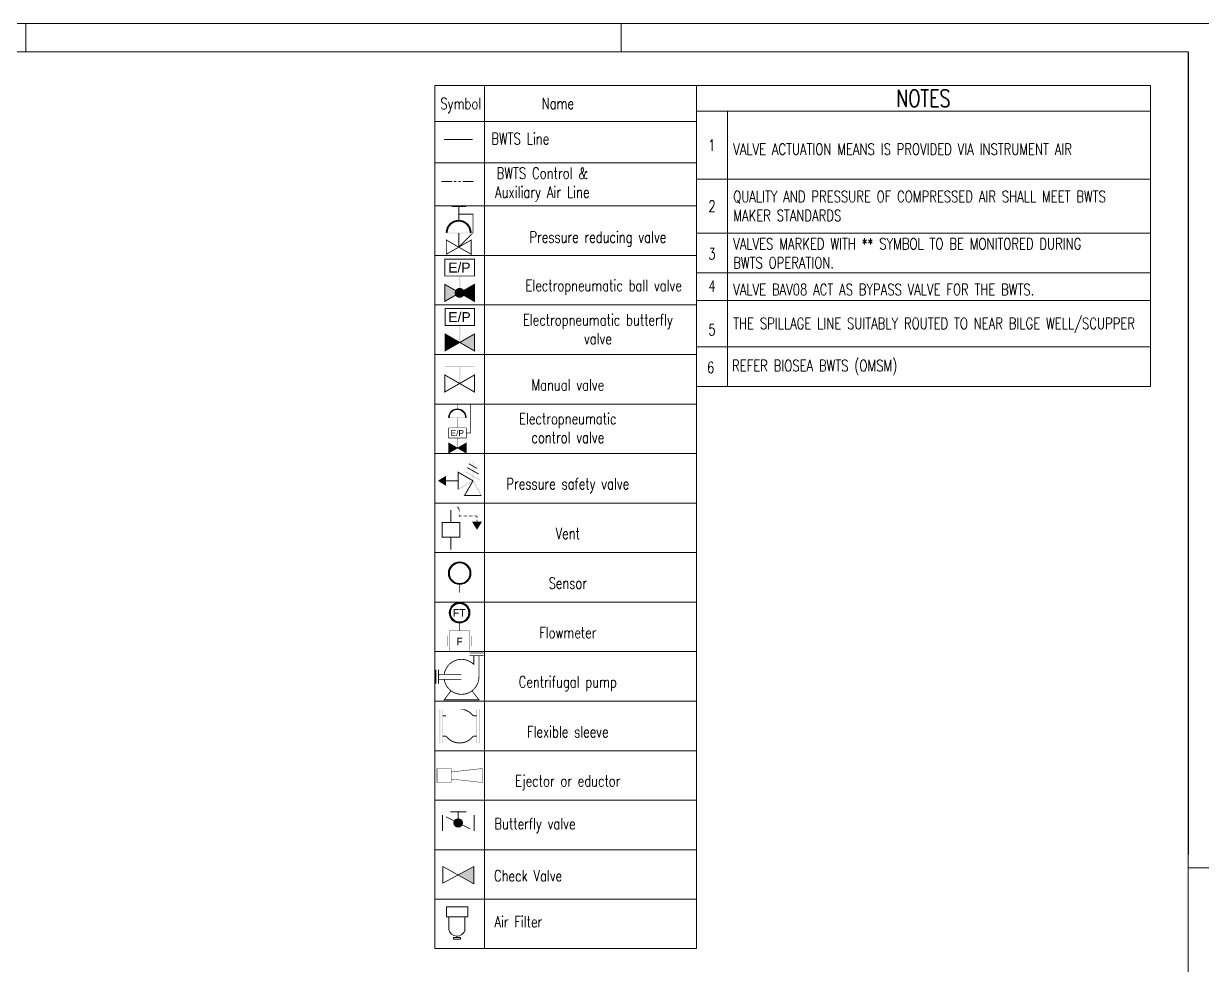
# Model space of a CAD drawing. Header units: millimetres. Extents: x 1638 to 3309, y -435 to 1865.
# Drawn here: x 1847.4 to 2055.1, y -303.8 to -137.9 of the extents above; entities that cross this region are included whole.
import ezdxf

# ---------------------------------------------------------------- set-up
doc = ezdxf.new("R2010")
doc.units = ezdxf.units.MM
doc.linetypes.add('PHANTOM', pattern=[2.5, 1.25, -0.25, 0.25, -0.25, 0.25, -0.25])
doc.layers.add('Template', color=7, linetype='Continuous', lineweight=0)
doc.styles.add('Annotations', font='romans.shx', dxfattribs={"width": 0.75, "height": 2})
doc.styles.add('Headings', font='romant.shx', dxfattribs={"width": 0.75, "height": 3})
doc.styles.add('PDF Arial', font='arial.ttf')

# ---------------------------------------------------------------- blocks, each defined once
blk = doc.blocks.new('Goltens_Isometric_A3_2_8')
at = {"layer": 'Template', "flags": 128}
for points in [[(0, 297), (420, 297)], [(210.25, 297), (210.25, 292.01)], [(315.12, 297), (315.12, 292.01)], [(4.99, 292.01), (415.01, 292.01)], [(415.01, 292.01), (415.01, 4.99)], [(420, 148.32), (415.01, 148.32)]]:
    blk.add_lwpolyline(points, dxfattribs=at)

msp = doc.modelspace()

# ---------------------------------------------------------------- hatches: boundary and pattern name
at = {"layer": 'Template'}
h = msp.add_hatch(color=1, dxfattribs=at)
h.paths.add_polyline_path([(1923.23, -278.67, -0.116434), (1923.31, -278.33), (1923.98, -278.67), (1924.65, -279.01, -0.791418)])
h.paths.add_polyline_path([(1923.98, -278.67), (1923.31, -278.33, -0.284079), (1923.98, -277.92)])
h.paths.add_polyline_path([(1923.98, -277.92, -0.414214), (1924.73, -278.67, -0.116434), (1924.65, -279.01), (1923.98, -278.67)])
h = msp.add_hatch(color=1, dxfattribs=at)
h.dxf.hatch_style = 1
h.paths.add_polyline_path([(1926.75, -286.33), (1923.96, -287.83), (1926.75, -289.38)])

# ---------------------------------------------------------------- linework, layer by layer
at = {"ltscale": 30}
msp.add_line((2052.57, -142.86), (2052.57, -284.25), dxfattribs=at)
at = {"layer": 'Template', "color": 7}
for p, q in [((1919.87, -169.99), (1919.87, -148.79)), ((1919.87, -148.79), (1965.92, -148.79)), ((1965.92, -148.79), (2045.92, -148.79)), ((1965.92, -148.79), (1965.92, -223.3)), ((1965.92, -148.79), (1965.92, -223.3)), ((2045.92, -148.79), (2045.92, -174.79)), ((1965.92, -153.29), (1971.42, -153.29)), ((1971.42, -153.29), (2045.92, -153.29)), ((1971.42, -153.29), (1971.42, -174.79)), ((1919.87, -155.09), (1965.92, -155.09)), ((1965.92, -155.09), (1965.92, -230.35)), ((1919.87, -162.38), (1965.92, -162.38)), ((1965.92, -165.29), (2045.92, -165.29)), ((1965.92, -167.7), (1965.92, -246.21)), ((1928.6, -169.99), (1965.92, -169.99)), ((1965.92, -174.79), (2045.92, -174.79)), ((1965.92, -174.79), (2045.92, -174.79)), ((1971.42, -174.79), (1971.42, -201.79)), ((2045.92, -174.79), (2045.92, -201.79)), ((1928.6, -178.72), (1965.92, -178.72)), ((1965.92, -181.79), (2045.92, -181.79)), ((1965.92, -186.65), (2045.92, -186.65)), ((1928.6, -187.43), (1965.92, -187.43)), ((1965.92, -194.79), (2045.92, -194.79)), ((1928.6, -196.16), (1965.92, -196.16)), ((1965.92, -201.79), (2045.92, -201.79)), ((1928.6, -204.89), (1965.92, -204.89)), ((1928.6, -213.6), (1965.92, -213.6)), ((1928.6, -222.33), (1965.92, -222.33)), ((1928.6, -231.06), (1965.92, -231.06)), ((1928.6, -239.77), (1965.92, -239.77)), ((1965.92, -246.21), (1965.92, -254.94)), ((1928.6, -248.5), (1965.92, -248.5)), ((1965.92, -254.94), (1965.92, -300.79)), ((1928.6, -257.23), (1965.92, -257.23)), ((1928.6, -257.23), (1965.92, -257.23)), ((1928.6, -265.96), (1965.92, -265.96)), ((1928.6, -265.96), (1965.92, -265.96)), ((1919.87, -274.67), (1919.87, -283.38)), ((1928.6, -274.67), (1965.92, -274.67)), ((1928.6, -283.38), (1928.6, -274.67)), ((1919.87, -283.38), (1928.6, -283.38)), ((1919.87, -283.38), (1919.87, -292.09)), ((1928.6, -283.38), (1965.92, -283.38)), ((1928.6, -292.09), (1928.6, -283.38)), ((1919.87, -292.09), (1928.6, -292.09)), ((1919.87, -292.09), (1919.87, -300.79)), ((1928.6, -292.09), (1965.92, -292.09)), ((1928.6, -300.79), (1928.6, -292.09)), ((1919.87, -300.79), (1928.6, -300.79)), ((1928.6, -300.79), (1965.92, -300.79))]:
    msp.add_line(p, q, dxfattribs=at)
at = {"layer": 'Template', "ltscale": 0.25}
msp.add_line((1921.49, -158.3), (1926.49, -158.3), dxfattribs=at)
at = {"layer": 'Template', "linetype": 'PHANTOM', "ltscale": 1.5}
msp.add_line((1921.01, -165.69), (1926.97, -165.69), dxfattribs=at)
at = {"layer": 'Template', "color": 1}
for p, q in [((1921.2, -277.28), (1921.2, -280.06)), ((1921.85, -277.61), (1923.98, -278.67)), ((1921.85, -277.61), (1923.98, -278.67)), ((1925.37, -276.69), (1922.59, -276.69)), ((1926.76, -277.28), (1926.76, -280.06)), ((1926.11, -279.73), (1923.98, -278.67)), ((1926.11, -279.73), (1923.98, -278.67))]:
    msp.add_line(p, q, dxfattribs=at)
at = {"layer": 'Template', "linetype": 'Continuous'}
for p, q in [((1921.89, -293.47), (1921.89, -295.17)), ((1921.89, -293.47), (1925.65, -293.47)), ((1925.65, -293.47), (1925.65, -295.18)), ((1925.65, -295.18), (1921.89, -295.18)), ((1922.31, -295.18), (1922.31, -297.44)), ((1925.17, -295.18), (1925.17, -297.55))]:
    msp.add_line(p, q, dxfattribs=at)
at = {"layer": 'Template'}
for p, q in [((1923.13, -298.87), (1924.39, -298.87)), ((1923.13, -298.87), (1923.13, -299.16)), ((1923.76, -298.6), (1923.76, -298.87)), ((1924.39, -299.16), (1924.39, -298.87)), ((1923.13, -299.16), (1924.39, -299.16))]:
    msp.add_line(p, q, dxfattribs=at)
at = {"layer": 'Template', "color": 7}
for points in [[(1928.6, -148.79), (1928.6, -169.99)], [(1928.6, -169.99), (1919.87, -169.99)]]:
    msp.add_lwpolyline(points, dxfattribs=at)
for points in [[(1965.92, -155.09), (1919.87, -155.09)], [(1965.92, -169.99), (1919.87, -169.99)], [(1919.87, -178.72), (1928.6, -178.72), (1928.6, -169.99), (1919.87, -169.99)], [(1919.87, -187.43), (1928.6, -187.43), (1928.6, -178.72), (1919.87, -178.72)], [(1919.87, -196.16), (1928.6, -196.16), (1928.6, -187.43), (1919.87, -187.43)], [(1919.87, -204.89), (1928.6, -204.89), (1928.6, -196.16), (1919.87, -196.16)], [(1919.87, -213.6), (1928.6, -213.6), (1928.6, -204.89), (1919.87, -204.89)], [(1919.87, -222.33), (1928.6, -222.33), (1928.6, -213.6), (1919.87, -213.6)], [(1919.87, -231.06), (1928.6, -231.06), (1928.6, -222.33), (1919.87, -222.33)], [(1919.87, -239.77), (1928.6, -239.77), (1928.6, -231.06), (1919.87, -231.06)], [(1919.87, -248.5), (1928.6, -248.5), (1928.6, -239.77), (1919.87, -239.77)], [(1919.87, -257.23), (1928.6, -257.23), (1928.6, -248.5), (1919.87, -248.5)], [(1919.87, -265.96), (1928.6, -265.96), (1928.6, -257.23), (1919.87, -257.23)], [(1919.87, -274.67), (1928.6, -274.67), (1928.6, -265.96), (1919.87, -265.96)]]:
    msp.add_lwpolyline(points, close=True, dxfattribs=at)
at = {"layer": 'Template', "color": 1}
for points, format in [([(1924.07, -172.69, 0.168, 0.168, 0), (1924.07, -171.45, 0.147, 0.147, 0), (1926.58, -171.45, 0.147, 0.147, 0), (1926.58, -174.72, 0.134, 0.134, 0), (1924.07, -177.24, 0, 0, 0)], "xyseb"), ([(1926.1, -174.69), (1926.25, -174.69, 0.983361), (1921.87, -174.68)], "xyb"), ([(1921.89, -174.69), (1922.03, -174.69, -0.982419), (1926.08, -174.68)], "xyb"), ([(1924.14, -223.62, 0.149, 0.149, 0), (1924.12, -223.4, 0.149, 0.149, 0), (1924.03, -223.19, 0.159, 0.159, 0), (1923.86, -223.01, 0, 0, 0), (1923.66, -222.9, 0, 0, 0), (1923.44, -222.86, 0, 0, 0), (1923.21, -222.88, 0, 0, 0), (1923, -222.98, 0, 0, 0), (1922.83, -223.14, 0, 0, 0), (1922.72, -223.34, 0, 0, 0), (1922.67, -223.57, 0, 0, 0)], "xyseb"), ([(1921.5, -253.38, 0.146, 0.146, 0), (1921.61, -253.85, 0.146, 0.146, 0), (1921.79, -254.3, 0.146, 0.146, 0), (1922.04, -254.71, 0.146, 0.146, 0), (1922.36, -255.1, 0.146, 0.146, 0), (1922.73, -255.41, 0.146, 0.146, 0), (1923.14, -255.67, 0.146, 0.146, 0), (1923.58, -255.85, 0.146, 0.146, 0), (1924.04, -255.98, 0.146, 0.146, 0), (1924.53, -256.02, 0.146, 0.146, 0), (1925.02, -255.98, 0.146, 0.146, 0), (1925.5, -255.87, 0.146, 0.146, 0), (1925.94, -255.7, 0.146, 0.146, 0), (1926.36, -255.43, 0.146, 0.146, 0), (1926.72, -255.12, 0.146, 0.146, 0), (1927.04, -254.75, 0.146, 0.146, 0), (1927.3, -254.34, 0.146, 0.146, 0), (1927.48, -253.89, 0.146, 0.146, 0), (1927.59, -253.42, 0.146, 0.146, 0), (1927.63, -252.95, 0.147, 0.147, 0), (1927.63, -249.23, 0.126, 0.126, 0), (1927.2, -249.23, 0.126, 0.126, 0), (1926.74, -249.23, 0.147, 0.147, 0), (1926.74, -250.78, 0, 0, 0)], "xyseb"), ([(1922.69, -255.4, 0.148, 0.148, 0), (1921.51, -256.99, 0.147, 0.147, 0), (1927.64, -256.99, 0.134, 0.134, 0), (1926.41, -255.4, 0, 0, 0)], "xyseb"), ([(1926.62, -259.8, 0.178, 0.178, 0), (1926.31, -259.45, 0.168, 0.168, 0), (1925.96, -259.16, 0.169, 0.169, 0), (1925.56, -258.92, 0.164, 0.164, 0), (1925.14, -258.75, 0.164, 0.164, 0), (1924.69, -258.63, 0, 0, 0), (1924.24, -258.61, 0, 0, 0), (1923.76, -258.63, 0, 0, 0), (1923.32, -258.75, 0, 0, 0), (1922.89, -258.92, 0, 0, 0), (1922.51, -259.16, 0, 0, 0), (1922.15, -259.45, 0, 0, 0), (1921.84, -259.8, 0, 0, 0)], "xyseb")]:
    msp.add_lwpolyline(points, format=format, dxfattribs=at)
for points, const_width in [([(1921.88, -175.99), (1926.26, -178.51), (1926.26, -175.99), (1921.88, -178.51)], 0.145), ([(1921.63, -179.35), (1926.82, -179.35), (1926.82, -182.33), (1921.63, -182.33)], 0.168), ([(1921.66, -192.54), (1926.84, -195.53), (1926.84, -192.55), (1921.66, -195.51)], 0.17), ([(1921.63, -199.77), (1926.82, -202.75), (1926.82, -199.78), (1921.63, -202.75)], 0.171), ([(1922.3, -209.07), (1925.4, -209.07), (1925.4, -210.86), (1922.3, -210.86)], 0.105), ([(1921.17, -228.35), (1924.28, -228.35), (1924.28, -225.75), (1921.17, -225.75)], 0.168)]:
    msp.add_lwpolyline(points, close=True, dxfattribs=dict(at, const_width=const_width))
for points in [[(1921.63, -183.82, 0.171, 0.171, 0), (1926.82, -186.8, 0.168, 0.168, 0), (1926.82, -183.82, 0.189, 0.189, 0), (1921.63, -186.79, 0.168, 0.168, 0)], [(1921.66, -188.07, 0.189, 0.189, 0), (1926.84, -188.07, 0.168, 0.168, 0), (1926.84, -191.06, 0.168, 0.168, 0), (1921.66, -191.06, 0.168, 0.168, 0)], [(1922.3, -211.74, 0.112, 0.112, 0), (1925.4, -213.52, 0.105, 0.105, 0), (1925.4, -211.74, 0.112, 0.112, 0), (1922.3, -213.52, 0.105, 0.105, 0)], [(1920.23, -269.1, 0.063, 0.063, 0), (1922.76, -269.1, 0.063, 0.063, 0), (1922.76, -271.55, 0.063, 0.063, 0), (1920.23, -271.55, 0.0839, 0.0839, 0)], [(1922.76, -269.7, 0.0763, 0.0763, 0), (1928.23, -269.08, 0.063, 0.063, 0), (1928.23, -271.54, 0.0695, 0.0695, 0), (1922.76, -270.94, 0.063, 0.063, 0)]]:
    msp.add_lwpolyline(points, format="xyseb", close=True, dxfattribs=at)
at = {"layer": 'Template', "lineweight": 0}
msp.add_lwpolyline([(1921.63, -185.31), (1921.63, -185.31)], dxfattribs=at)
at = {"layer": 'Template', "color": 1}
for points in [[(1926.82, -185.31), (1926.82, -185.31)], [(1922.29, -207.26), (1922.41, -207.26)], [(1925.29, -207.26), (1925.39, -207.26)], [(1926.59, -218.4), (1926.59, -218.4)], [(1926.59, -218.4), (1926.59, -218.4)], [(1924.2, -224.61), (1924.11, -224.61)], [(1927.32, -225.62), (1927.24, -225.62)], [(1927.28, -224.55), (1927.28, -224.66)], [(1928.6, -265.96), (1919.87, -265.96)], [(1919.87, -265.96), (1928.6, -265.96)], [(1923.98, -276.69), (1923.98, -278.67)]]:
    msp.add_lwpolyline(points, dxfattribs=at)
for points, const_width in [([(1923.85, -205.85), (1923.85, -204.96), (1926.18, -204.96), (1926.18, -210), (1925.39, -210)], 0.105), ([(1923.99, -219.89), (1923.99, -216.91), (1926.59, -218.41)], 0.168), ([(1928.07, -221), (1925.09, -221), (1926.58, -218.4)], 0.168), ([(1926.74, -250.77), (1926.38, -250.46), (1925.97, -250.2), (1925.52, -250.01), (1925.05, -249.89), (1924.55, -249.85), (1924.06, -249.89), (1923.59, -250.01), (1923.14, -250.2), (1922.73, -250.45), (1922.36, -250.77), (1922.04, -251.14), (1921.8, -251.57), (1921.61, -252.02), (1921.5, -252.49)], 0.146), ([(1924.55, -253.38), (1920.51, -253.38), (1920.51, -252.95), (1920.51, -252.49), (1924.55, -252.49)], 0.147), ([(1921.84, -263.41), (1922.15, -263.74), (1922.51, -264.04), (1922.89, -264.27), (1923.32, -264.45), (1923.76, -264.55), (1924.24, -264.59), (1924.69, -264.55), (1925.14, -264.45), (1925.56, -264.27), (1925.96, -264.04), (1926.31, -263.74), (1926.62, -263.41)], 0.167)]:
    msp.add_lwpolyline(points, dxfattribs=dict(at, const_width=const_width))
at = {"layer": 'Template'}
msp.add_lwpolyline([(1922.39, -244.81, 0.063, 0.063, 0), (1926.02, -244.81, 0.0839, 0.0839, 0), (1926.02, -248.46, 0.0839, 0.0839, 0), (1922.39, -248.46, 0.0839, 0.0839, 0)], format="xyseb", close=True, dxfattribs=at)
msp.add_lwpolyline([(1922.39, -244.81, 0.063, 0.063, 0), (1926.02, -244.81, 0.0839, 0.0839, 0), (1926.02, -248.46, 0.0839, 0.0839, 0), (1922.39, -248.46, 0.0839, 0.0839, 0)], format="xyseb", close=True, dxfattribs=at)
msp.add_lwpolyline([(1921.25, -289.29), (1926.75, -286.33), (1926.75, -289.38), (1921.25, -286.33)], close=True, dxfattribs=at)
for centre, radius in [((1924.23, -234.68), 1.98), ((1924.23, -234.69), 1.81), ((1924.22, -241.64), 1.82), ((1924.21, -241.65), 1.62)]:
    msp.add_circle(centre, radius, dxfattribs=at)
at = {"layer": 'Template', "color": 1}
msp.add_circle((1923.98, -278.67), 0.752, dxfattribs=at)
for radius, start, end in [(1.54, 0.9613, 179.0387), (1.44, 1.0162, 178.9838)]:
    msp.add_arc((1923.83, -207.27), radius, start, end, dxfattribs=at)
at = {"layer": 'Template'}
msp.add_arc((1923.76, -297.12), 1.48, 192.6488, 342.949, dxfattribs=at)
at = {"layer": 'Template', "color": 1}
for points in [[(1925.33, -170.19), (1925.33, -170.04), (1922.81, -170.19)], [(1925.33, -170.04), (1922.81, -170.19), (1922.81, -170.04)], [(1924.15, -170.11), (1923.99, -170.11), (1924.15, -172.63)], [(1923.99, -170.11), (1924.15, -172.63), (1923.99, -172.63)], [(1921.93, -174.31), (1922.03, -174.69), (1921.89, -174.69)], [(1922.03, -173.93), (1922.1, -174.27), (1921.93, -174.27)], [(1922.1, -174.27), (1921.93, -174.27), (1922.08, -174.31)], [(1921.93, -174.27), (1922.08, -174.31), (1921.93, -174.31)], [(1922.08, -174.31), (1921.93, -174.31), (1922.03, -174.69)], [(1922.05, -173.87), (1922.2, -173.93), (1922.03, -173.93)], [(1922.2, -173.93), (1922.03, -173.93), (1922.1, -174.27)], [(1922.22, -173.58), (1922.24, -173.87), (1922.05, -173.87)], [(1922.24, -173.87), (1922.05, -173.87), (1922.2, -173.93)], [(1922.26, -173.49), (1922.39, -173.58), (1922.22, -173.58)], [(1922.39, -173.58), (1922.22, -173.58), (1922.24, -173.87)], [(1922.43, -173.28), (1922.47, -173.49), (1922.26, -173.49)], [(1922.47, -173.49), (1922.26, -173.49), (1922.39, -173.58)], [(1922.54, -173.18), (1922.64, -173.28), (1922.43, -173.28)], [(1922.64, -173.28), (1922.43, -173.28), (1922.47, -173.49)], [(1922.71, -173.03), (1922.79, -173.18), (1922.54, -173.18)], [(1922.79, -173.18), (1922.54, -173.18), (1922.64, -173.28)], [(1922.87, -172.9), (1922.96, -173.03), (1922.71, -173.03)], [(1922.96, -173.03), (1922.71, -173.03), (1922.79, -173.18)], [(1922.96, -172.84), (1923.21, -172.9), (1922.87, -172.9)], [(1923.21, -172.9), (1922.87, -172.9), (1922.96, -173.03)], [(1923.19, -172.74), (1923.29, -172.84), (1922.96, -172.84)], [(1923.29, -172.84), (1922.96, -172.84), (1923.21, -172.9)], [(1923.23, -172.72), (1923.67, -172.74), (1923.19, -172.74)], [(1923.67, -172.74), (1923.19, -172.74), (1923.29, -172.84)], [(1923.25, -172.69), (1924.01, -172.72), (1923.23, -172.72)], [(1924.01, -172.72), (1923.23, -172.72), (1923.67, -172.74)], [(1923.65, -172.59), (1924.89, -172.69), (1923.25, -172.69)], [(1924.07, -172.69), (1923.25, -172.69), (1924.01, -172.72)], [(1924.07, -172.55), (1924.49, -172.59), (1923.65, -172.59)], [(1924.49, -172.59), (1923.65, -172.59), (1924.89, -172.69)], [(1924.89, -172.69), (1924.07, -172.69), (1924.91, -172.72)], [(1924.07, -172.69), (1924.91, -172.72), (1924.13, -172.72)], [(1924.91, -172.72), (1924.13, -172.72), (1924.95, -172.74)], [(1924.13, -172.72), (1924.95, -172.74), (1924.47, -172.74)], [(1924.95, -172.74), (1924.47, -172.74), (1925.18, -172.84)], [(1924.47, -172.74), (1925.18, -172.84), (1924.85, -172.84)], [(1925.18, -172.84), (1924.85, -172.84), (1925.27, -172.9)], [(1924.85, -172.84), (1925.27, -172.9), (1924.93, -172.9)], [(1925.27, -172.9), (1924.93, -172.9), (1925.43, -173.03)], [(1924.93, -172.9), (1925.43, -173.03), (1925.18, -173.03)], [(1925.43, -173.03), (1925.18, -173.03), (1925.6, -173.18)], [(1925.18, -173.03), (1925.6, -173.18), (1925.35, -173.18)], [(1925.6, -173.18), (1925.35, -173.18), (1925.71, -173.28)], [(1925.35, -173.18), (1925.71, -173.28), (1925.5, -173.28)], [(1925.71, -173.28), (1925.5, -173.28), (1925.87, -173.49)], [(1925.5, -173.28), (1925.87, -173.49), (1925.66, -173.49)], [(1925.87, -173.49), (1925.66, -173.49), (1925.94, -173.58)], [(1925.66, -173.49), (1925.94, -173.58), (1925.75, -173.58)], [(1925.94, -173.58), (1925.75, -173.58), (1926.08, -173.87)], [(1925.75, -173.58), (1926.08, -173.87), (1925.9, -173.87)], [(1926.08, -173.87), (1925.9, -173.87), (1926.1, -173.93)], [(1925.9, -173.87), (1926.1, -173.93), (1925.94, -173.93)], [(1926.1, -173.93), (1925.94, -173.93), (1926.21, -174.27)], [(1925.94, -173.93), (1926.21, -174.27), (1926.04, -174.27)], [(1926.21, -174.27), (1926.04, -174.27), (1926.21, -174.31)], [(1926.04, -174.27), (1926.21, -174.31), (1926.06, -174.31)], [(1926.21, -174.31), (1926.06, -174.31), (1926.25, -174.69)], [(1926.06, -174.31), (1926.25, -174.69), (1926.1, -174.69)], [(1921.89, -174.67), (1921.89, -174.81), (1926.25, -174.67)], [(1921.89, -174.81), (1926.25, -174.67), (1926.25, -174.81)], [(1924.15, -174.73), (1923.99, -174.73), (1924.15, -177.25)], [(1923.99, -174.73), (1924.15, -177.25), (1923.99, -177.25)], [(1924.32, -182.33), (1924.15, -182.33), (1924.32, -185.31)], [(1924.15, -182.33), (1924.32, -185.31), (1924.15, -185.31)], [(1921.63, -183.82), (1921.63, -185.31), (1924.24, -185.31)], [(1921.63, -183.82), (1921.66, -183.82), (1924.24, -185.31)], [(1923.59, -184.72), (1924.97, -184.85), (1923.48, -184.85)], [(1923.71, -184.61), (1924.87, -184.72), (1923.59, -184.72)], [(1924.87, -184.72), (1923.59, -184.72), (1924.97, -184.85)], [(1923.84, -184.53), (1924.76, -184.61), (1923.71, -184.61)], [(1924.76, -184.61), (1923.71, -184.61), (1924.87, -184.72)], [(1923.99, -184.47), (1924.61, -184.53), (1923.84, -184.53)], [(1924.61, -184.53), (1923.84, -184.53), (1924.76, -184.61)], [(1924.15, -184.45), (1924.47, -184.47), (1923.99, -184.47)], [(1924.47, -184.47), (1923.99, -184.47), (1924.61, -184.53)], [(1924.32, -184.45), (1924.15, -184.45), (1924.47, -184.47)], [(1926.82, -183.82), (1926.82, -185.31), (1924.24, -185.31)], [(1921.63, -185.31), (1924.24, -185.31), (1921.63, -186.8)], [(1923.38, -185.14), (1925.1, -185.31), (1923.36, -185.31)], [(1925.1, -185.31), (1923.36, -185.31), (1925.1, -185.48)], [(1923.36, -185.31), (1925.1, -185.48), (1923.38, -185.48)], [(1923.42, -184.99), (1925.1, -185.14), (1923.38, -185.14)], [(1925.1, -185.14), (1923.38, -185.14), (1925.1, -185.31)], [(1925.1, -185.48), (1923.38, -185.48), (1925.03, -185.62)], [(1923.38, -185.48), (1925.03, -185.62), (1923.42, -185.62)], [(1923.48, -184.85), (1925.03, -184.99), (1923.42, -184.99)], [(1925.03, -184.99), (1923.42, -184.99), (1925.1, -185.14)], [(1925.03, -185.62), (1923.42, -185.62), (1924.97, -185.77)], [(1923.42, -185.62), (1924.97, -185.77), (1923.48, -185.77)], [(1924.97, -184.85), (1923.48, -184.85), (1925.03, -184.99)], [(1924.97, -185.77), (1923.48, -185.77), (1924.87, -185.89)], [(1923.48, -185.77), (1924.87, -185.89), (1923.59, -185.89)], [(1924.87, -185.89), (1923.59, -185.89), (1924.76, -186)], [(1923.59, -185.89), (1924.76, -186), (1923.71, -186)], [(1924.76, -186), (1923.71, -186), (1924.61, -186.08)], [(1923.71, -186), (1924.61, -186.08), (1923.84, -186.08)], [(1924.61, -186.08), (1923.84, -186.08), (1924.47, -186.15)], [(1923.84, -186.08), (1924.47, -186.15), (1923.99, -186.15)], [(1924.47, -186.15), (1923.99, -186.15), (1924.32, -186.17)], [(1923.99, -186.15), (1924.32, -186.17), (1924.15, -186.17)], [(1926.82, -186.8), (1926.8, -186.8), (1924.24, -185.31)], [(1924.24, -185.31), (1926.82, -185.31), (1926.82, -186.8)], [(1921.66, -192.55), (1924.24, -194.04), (1921.66, -194.04)], [(1924.32, -191.06), (1924.15, -191.06), (1924.32, -194.04)], [(1924.15, -191.06), (1924.32, -194.04), (1924.15, -194.04)], [(1926.84, -192.55), (1926.84, -194.04), (1924.24, -194.04)], [(1924.24, -194.04), (1921.66, -194.04), (1921.66, -195.53)], [(1926.84, -194.04), (1924.24, -194.04), (1926.84, -195.53)], [(1921.63, -198.19), (1921.63, -198.36), (1926.82, -198.19)], [(1921.63, -198.36), (1926.82, -198.19), (1926.82, -198.36)], [(1924.32, -198.28), (1924.15, -198.28), (1924.32, -201.26)], [(1924.15, -198.28), (1924.32, -201.26), (1924.15, -201.26)], [(1922.33, -206.99), (1922.41, -207.26), (1922.29, -207.26)], [(1922.29, -207.24), (1922.29, -207.34), (1925.39, -207.24)], [(1922.29, -207.34), (1925.39, -207.24), (1925.39, -207.34)], [(1922.41, -206.71), (1922.43, -206.97), (1922.33, -206.97)], [(1922.43, -206.97), (1922.33, -206.97), (1922.43, -206.99)], [(1922.33, -206.97), (1922.43, -206.99), (1922.33, -206.99)], [(1922.43, -206.99), (1922.33, -206.99), (1922.41, -207.26)], [(1922.54, -206.48), (1922.54, -206.67), (1922.41, -206.67)], [(1922.54, -206.67), (1922.41, -206.67), (1922.52, -206.71)], [(1922.41, -206.67), (1922.52, -206.71), (1922.41, -206.71)], [(1922.52, -206.71), (1922.41, -206.71), (1922.43, -206.97)], [(1922.56, -206.42), (1922.66, -206.48), (1922.54, -206.48)], [(1922.66, -206.48), (1922.54, -206.48), (1922.54, -206.67)], [(1922.68, -206.27), (1922.71, -206.42), (1922.56, -206.42)], [(1922.71, -206.42), (1922.56, -206.42), (1922.66, -206.48)], [(1922.83, -206.27), (1922.68, -206.27), (1922.71, -206.42)], [(1923.9, -207.28), (1923.8, -207.28), (1923.9, -209.06)], [(1923.8, -207.28), (1923.9, -209.06), (1923.8, -209.06)], [(1924.99, -206.27), (1924.85, -206.27), (1925.12, -206.42)], [(1924.85, -206.27), (1925.12, -206.42), (1924.97, -206.42)], [(1925.12, -206.42), (1924.97, -206.42), (1925.16, -206.48)], [(1924.97, -206.42), (1925.16, -206.48), (1925.03, -206.48)], [(1925.16, -206.48), (1925.03, -206.48), (1925.27, -206.67)], [(1925.03, -206.48), (1925.27, -206.67), (1925.14, -206.67)], [(1925.27, -206.67), (1925.14, -206.67), (1925.29, -206.71)], [(1925.14, -206.67), (1925.29, -206.71), (1925.16, -206.71)], [(1925.29, -206.71), (1925.16, -206.71), (1925.35, -206.97)], [(1925.16, -206.71), (1925.35, -206.97), (1925.24, -206.97)], [(1925.35, -206.97), (1925.24, -206.97), (1925.37, -206.99)], [(1925.24, -206.97), (1925.37, -206.99), (1925.24, -206.99)], [(1925.37, -206.99), (1925.24, -206.99), (1925.39, -207.26)], [(1925.24, -206.99), (1925.39, -207.26), (1925.29, -207.26)], [(1922.29, -211.73), (1922.31, -211.75), (1922.29, -211.75)], [(1922.29, -211.75), (1922.29, -212.63), (1923.84, -212.63)], [(1922.29, -211.75), (1922.31, -211.75), (1923.84, -212.63)], [(1923.9, -210.85), (1923.8, -210.85), (1923.9, -212.63)], [(1923.8, -210.85), (1923.9, -212.63), (1923.8, -212.63)], [(1925.39, -211.75), (1925.39, -212.63), (1923.84, -212.63)], [(1922.29, -212.63), (1923.84, -212.63), (1922.29, -213.51)], [(1925.39, -213.51), (1925.39, -213.51), (1923.84, -212.63)], [(1925.39, -213.51), (1923.84, -212.63), (1925.39, -212.63)], [(1927.34, -216.16), (1925.81, -215.46), (1925.9, -215.34)], [(1927.28, -216.3), (1927.34, -216.16), (1925.81, -215.46)], [(1926.5, -218.4), (1926.65, -218.4), (1926.5, -214.94)], [(1926.65, -218.4), (1926.5, -214.94), (1926.65, -214.94)], [(1921.8, -219.28), (1920.4, -218.4), (1921.8, -217.54)], [(1927.91, -218.23), (1925.24, -216.89), (1925.31, -216.77)], [(1927.85, -218.36), (1927.91, -218.23), (1925.24, -216.89)], [(1927.62, -217.16), (1925.54, -216.16), (1925.62, -216.03)], [(1927.55, -217.29), (1927.62, -217.16), (1925.54, -216.16)], [(1923.99, -218.49), (1923.99, -218.32), (1921.8, -218.49)], [(1923.99, -218.32), (1921.8, -218.49), (1921.8, -218.32)], [(1926.63, -218.49), (1926.55, -218.34), (1923.9, -220.04)], [(1926.55, -218.34), (1923.9, -220.04), (1924.07, -219.75)], [(1926.65, -218.36), (1926.5, -218.44), (1928.22, -221.09)], [(1926.5, -218.44), (1928.22, -221.09), (1927.91, -220.92)], [(1922.75, -223.57), (1922.58, -223.57), (1922.75, -225.75)], [(1922.58, -223.57), (1922.75, -225.75), (1922.58, -225.75)], [(1924.2, -223.61), (1924.11, -223.61), (1924.2, -223.96)], [(1924.11, -223.61), (1924.2, -223.96), (1924.11, -223.96)], [(1924.2, -224.26), (1924.11, -224.26), (1924.2, -224.61)], [(1924.11, -224.26), (1924.2, -224.61), (1924.11, -224.61)], [(1924.15, -224.55), (1924.15, -224.66), (1924.61, -224.55)], [(1924.15, -224.66), (1924.61, -224.55), (1924.61, -224.66)], [(1924.93, -224.55), (1924.93, -224.66), (1925.56, -224.55)], [(1924.93, -224.66), (1925.56, -224.55), (1925.56, -224.66)], [(1925.87, -224.55), (1925.87, -224.66), (1926.5, -224.55)], [(1925.87, -224.66), (1926.5, -224.55), (1926.5, -224.66)], [(1928.16, -225.62), (1927.28, -227.03), (1926.42, -225.62)], [(1926.82, -224.55), (1926.82, -224.66), (1927.28, -224.55)], [(1926.82, -224.66), (1927.28, -224.55), (1927.28, -224.66)], [(1927.32, -224.61), (1927.24, -224.61), (1927.32, -224.95)], [(1927.24, -224.61), (1927.32, -224.95), (1927.24, -224.95)], [(1927.32, -225.27), (1927.24, -225.27), (1927.32, -225.62)], [(1927.24, -225.27), (1927.32, -225.62), (1927.24, -225.62)], [(1922.75, -228.35), (1922.58, -228.35), (1922.75, -230.53)], [(1922.58, -228.35), (1922.75, -230.53), (1922.58, -230.53)], [(1922.33, -234.18), (1922.43, -234.5), (1922.26, -234.5)], [(1922.43, -234.5), (1922.26, -234.5), (1922.43, -234.52)], [(1922.26, -234.5), (1922.43, -234.52), (1922.26, -234.52)], [(1922.43, -234.52), (1922.26, -234.52), (1922.43, -234.86)], [(1922.26, -234.52), (1922.43, -234.86), (1922.26, -234.86)], [(1922.43, -233.87), (1922.52, -234.12), (1922.33, -234.12)], [(1922.52, -234.12), (1922.33, -234.12), (1922.5, -234.18)], [(1922.33, -234.12), (1922.5, -234.18), (1922.33, -234.18)], [(1922.5, -234.18), (1922.33, -234.18), (1922.43, -234.5)], [(1922.47, -233.79), (1922.62, -233.87), (1922.43, -233.87)], [(1922.62, -233.87), (1922.43, -233.87), (1922.52, -234.12)], [(1922.6, -233.58), (1922.68, -233.79), (1922.47, -233.79)], [(1922.68, -233.79), (1922.47, -233.79), (1922.62, -233.87)], [(1925.9, -233.62), (1925.66, -233.62), (1925.94, -233.7)], [(1925.66, -233.62), (1925.94, -233.7), (1925.75, -233.7)], [(1925.94, -233.7), (1925.75, -233.7), (1926.06, -233.95)], [(1925.75, -233.7), (1926.06, -233.95), (1925.87, -233.95)], [(1926.06, -233.95), (1925.87, -233.95), (1926.08, -234.02)], [(1925.87, -233.95), (1926.08, -234.02), (1925.9, -234.02)], [(1926.08, -234.02), (1925.9, -234.02), (1926.17, -234.31)], [(1925.9, -234.02), (1926.17, -234.31), (1926, -234.31)], [(1926.17, -234.31), (1926, -234.31), (1926.17, -234.35)], [(1926, -234.31), (1926.17, -234.35), (1926, -234.35)], [(1926.17, -234.35), (1926, -234.35), (1926.21, -234.69)], [(1926, -234.35), (1926.21, -234.69), (1926.04, -234.69)], [(1922.43, -234.86), (1922.26, -234.86), (1922.43, -234.88)], [(1922.26, -234.86), (1922.43, -234.88), (1922.26, -234.88)], [(1922.43, -234.88), (1922.26, -234.88), (1922.5, -235.19)], [(1922.26, -234.88), (1922.5, -235.19), (1922.33, -235.19)], [(1922.5, -235.19), (1922.33, -235.19), (1922.52, -235.23)], [(1922.33, -235.19), (1922.52, -235.23), (1922.33, -235.23)], [(1922.52, -235.23), (1922.33, -235.23), (1922.62, -235.51)], [(1922.33, -235.23), (1922.62, -235.51), (1922.43, -235.51)], [(1922.62, -235.51), (1922.43, -235.51), (1922.68, -235.59)], [(1922.43, -235.51), (1922.68, -235.59), (1922.47, -235.59)], [(1925.75, -235.65), (1925.9, -235.76), (1925.66, -235.76)], [(1925.9, -235.76), (1925.66, -235.76), (1925.75, -235.93)], [(1925.87, -235.42), (1925.94, -235.65), (1925.75, -235.65)], [(1925.94, -235.65), (1925.75, -235.65), (1925.9, -235.76)], [(1925.9, -235.36), (1926.06, -235.42), (1925.87, -235.42)], [(1926.06, -235.42), (1925.87, -235.42), (1925.94, -235.65)], [(1926, -235.07), (1926.08, -235.36), (1925.9, -235.36)], [(1926.08, -235.36), (1925.9, -235.36), (1926.06, -235.42)], [(1926.04, -234.69), (1926.17, -235.02), (1926, -235.02)], [(1926.17, -235.02), (1926, -235.02), (1926.17, -235.07)], [(1926, -235.02), (1926.17, -235.07), (1926, -235.07)], [(1926.17, -235.07), (1926, -235.07), (1926.08, -235.36)], [(1926.21, -234.69), (1926.04, -234.69), (1926.17, -235.02)], [(1925.98, -248.66), (1925.98, -248.81), (1928.43, -248.66)], [(1925.98, -248.81), (1928.43, -248.66), (1928.43, -248.81)], [(1925.98, -249.17), (1925.98, -249.29), (1928.43, -249.17)], [(1925.98, -249.29), (1928.43, -249.17), (1928.43, -249.29)], [(1919.96, -254.14), (1920.1, -254.14), (1919.96, -251.69)], [(1920.1, -254.14), (1919.96, -251.69), (1920.1, -251.69)], [(1920.44, -254.14), (1920.59, -254.14), (1920.44, -251.69)], [(1920.59, -254.14), (1920.44, -251.69), (1920.59, -251.69)], [(1920.63, -264.64), (1920.8, -264.64), (1920.63, -258.65)], [(1920.8, -264.64), (1920.63, -258.65), (1920.8, -258.65)], [(1921.15, -264.64), (1921.32, -264.64), (1921.15, -258.65)], [(1921.32, -264.64), (1921.15, -258.65), (1921.32, -258.65)], [(1927.13, -264.59), (1927.3, -264.59), (1927.13, -258.61)], [(1927.3, -264.59), (1927.13, -258.61), (1927.3, -258.61)], [(1927.66, -264.59), (1927.83, -264.59), (1927.66, -258.61)], [(1927.83, -264.59), (1927.66, -258.61), (1927.83, -258.61)], [(1921.24, -259.7), (1921.24, -259.89), (1921.84, -259.7)], [(1921.24, -259.89), (1921.84, -259.7), (1921.84, -259.89)], [(1926.61, -259.7), (1926.61, -259.89), (1927.22, -259.7)], [(1926.61, -259.89), (1927.22, -259.7), (1927.22, -259.89)], [(1921.24, -263.31), (1921.24, -263.48), (1921.84, -263.31)], [(1921.24, -263.48), (1921.84, -263.31), (1921.84, -263.48)], [(1926.61, -263.31), (1926.61, -263.48), (1927.22, -263.31)], [(1926.61, -263.48), (1927.22, -263.31), (1927.22, -263.48)]]:
    msp.add_solid(points, dxfattribs=at)
at = {"layer": 'Template', "transparency": 33554559}
for points in [[(1921.63, -183.82), (1921.66, -183.82), (1921.66, -183.82)], [(1926.82, -186.8), (1926.82, -186.8), (1926.8, -186.8)], [(1922.75, -206.19), (1922.83, -206.27), (1922.68, -206.27)], [(1922.87, -206.08), (1922.94, -206.19), (1922.75, -206.19)], [(1922.94, -206.19), (1922.75, -206.19), (1922.83, -206.27)], [(1922.98, -206), (1923.04, -206.08), (1922.87, -206.08)], [(1923.04, -206.08), (1922.87, -206.08), (1922.94, -206.19)], [(1923.06, -205.96), (1923.23, -206), (1922.98, -206)], [(1923.23, -206), (1922.98, -206), (1923.04, -206.08)], [(1923.21, -205.87), (1923.29, -205.96), (1923.06, -205.96)], [(1923.29, -205.96), (1923.06, -205.96), (1923.23, -206)], [(1923.25, -205.85), (1923.57, -205.87), (1923.21, -205.87)], [(1923.57, -205.87), (1923.21, -205.87), (1923.29, -205.96)], [(1923.27, -205.85), (1923.8, -205.85), (1923.25, -205.85)], [(1923.8, -205.85), (1923.25, -205.85), (1923.57, -205.87)], [(1923.54, -205.77), (1924.4, -205.85), (1923.27, -205.85)], [(1923.84, -205.85), (1923.27, -205.85), (1923.8, -205.85)], [(1923.84, -205.75), (1924.13, -205.77), (1923.54, -205.77)], [(1924.13, -205.77), (1923.54, -205.77), (1924.4, -205.85)], [(1924.4, -205.85), (1923.84, -205.85), (1924.43, -205.85)], [(1923.84, -205.85), (1924.43, -205.85), (1923.88, -205.85)], [(1924.43, -205.85), (1923.88, -205.85), (1924.47, -205.87)], [(1923.88, -205.85), (1924.47, -205.87), (1924.11, -205.87)], [(1924.47, -205.87), (1924.11, -205.87), (1924.61, -205.96)], [(1924.11, -205.87), (1924.61, -205.96), (1924.38, -205.96)], [(1924.61, -205.96), (1924.38, -205.96), (1924.7, -206)], [(1924.38, -205.96), (1924.7, -206), (1924.45, -206)], [(1924.7, -206), (1924.45, -206), (1924.8, -206.08)], [(1924.45, -206), (1924.8, -206.08), (1924.64, -206.08)], [(1924.8, -206.08), (1924.64, -206.08), (1924.93, -206.19)], [(1924.64, -206.08), (1924.93, -206.19), (1924.76, -206.19)], [(1924.93, -206.19), (1924.76, -206.19), (1924.99, -206.27)], [(1924.76, -206.19), (1924.99, -206.27), (1924.85, -206.27)], [(1925.39, -213.51), (1925.39, -213.53), (1925.39, -213.53)]]:
    msp.add_solid(points, dxfattribs=at)
at = {"layer": 'Template'}
for points in [[(1922.68, -233.47), (1922.81, -233.58), (1922.6, -233.58)], [(1922.81, -233.58), (1922.6, -233.58), (1922.68, -233.79)], [(1922.81, -233.32), (1922.91, -233.47), (1922.68, -233.47)], [(1922.91, -233.47), (1922.68, -233.47), (1922.81, -233.58)], [(1922.94, -233.2), (1923.04, -233.32), (1922.81, -233.32)], [(1923.04, -233.32), (1922.81, -233.32), (1922.91, -233.47)], [(1923.02, -233.11), (1923.23, -233.2), (1922.94, -233.2)], [(1923.23, -233.2), (1922.94, -233.2), (1923.04, -233.32)], [(1923.23, -232.99), (1923.33, -233.11), (1923.02, -233.11)], [(1923.33, -233.11), (1923.02, -233.11), (1923.23, -233.2)], [(1923.25, -232.97), (1923.65, -232.99), (1923.23, -232.99)], [(1923.65, -232.99), (1923.23, -232.99), (1923.33, -233.11)], [(1923.4, -232.9), (1923.67, -232.97), (1923.25, -232.97)], [(1923.67, -232.97), (1923.25, -232.97), (1923.65, -232.99)], [(1923.44, -232.88), (1923.96, -232.9), (1923.4, -232.9)], [(1923.96, -232.9), (1923.4, -232.9), (1923.67, -232.97)], [(1923.59, -232.82), (1925.03, -232.88), (1923.44, -232.88)], [(1924.26, -232.88), (1924.26, -232.88), (1923.44, -232.88)], [(1924.26, -232.88), (1923.44, -232.88), (1924.32, -232.88)], [(1924.26, -232.88), (1923.44, -232.88), (1923.96, -232.9)], [(1923.8, -232.76), (1924.85, -232.82), (1923.59, -232.82)], [(1924.85, -232.82), (1923.59, -232.82), (1925.03, -232.88)], [(1923.94, -232.74), (1924.7, -232.76), (1923.8, -232.76)], [(1924.7, -232.76), (1923.8, -232.76), (1924.85, -232.82)], [(1924.32, -232.72), (1924.45, -232.74), (1923.94, -232.74)], [(1924.45, -232.74), (1923.94, -232.74), (1924.7, -232.76)], [(1925.03, -232.88), (1924.32, -232.88), (1925.06, -232.88)], [(1924.32, -232.88), (1925.06, -232.88), (1924.34, -232.88)], [(1925.06, -232.88), (1924.34, -232.88), (1925.14, -232.93)], [(1924.34, -232.88), (1925.14, -232.93), (1924.66, -232.93)], [(1925.14, -232.93), (1924.66, -232.93), (1925.33, -233.05)], [(1924.66, -232.93), (1925.33, -233.05), (1924.97, -233.05)], [(1925.33, -233.05), (1924.97, -233.05), (1925.37, -233.07)], [(1924.97, -233.05), (1925.37, -233.07), (1925.03, -233.07)], [(1925.37, -233.07), (1925.03, -233.07), (1925.54, -233.22)], [(1925.03, -233.07), (1925.54, -233.22), (1925.29, -233.22)], [(1925.54, -233.22), (1925.29, -233.22), (1925.66, -233.32)], [(1925.29, -233.22), (1925.66, -233.32), (1925.39, -233.32)], [(1925.66, -233.32), (1925.39, -233.32), (1925.75, -233.45)], [(1925.39, -233.32), (1925.75, -233.45), (1925.54, -233.45)], [(1925.75, -233.45), (1925.54, -233.45), (1925.9, -233.62)], [(1925.54, -233.45), (1925.9, -233.62), (1925.66, -233.62)], [(1922.68, -235.59), (1922.47, -235.59), (1922.81, -235.8)], [(1922.47, -235.59), (1922.81, -235.8), (1922.6, -235.8)], [(1922.81, -235.8), (1922.6, -235.8), (1922.91, -235.91)], [(1922.6, -235.8), (1922.91, -235.91), (1922.68, -235.91)], [(1922.91, -235.91), (1922.68, -235.91), (1923.04, -236.05)], [(1922.68, -235.91), (1923.04, -236.05), (1922.81, -236.05)], [(1923.04, -236.05), (1922.81, -236.05), (1923.23, -236.18)], [(1922.81, -236.05), (1923.23, -236.18), (1922.94, -236.18)], [(1923.23, -236.18), (1922.94, -236.18), (1923.33, -236.24)], [(1922.94, -236.18), (1923.33, -236.24), (1923.02, -236.24)], [(1923.33, -236.24), (1923.02, -236.24), (1923.65, -236.39)], [(1923.02, -236.24), (1923.65, -236.39), (1923.23, -236.39)], [(1923.65, -236.39), (1923.23, -236.39), (1923.67, -236.41)], [(1923.23, -236.39), (1923.67, -236.41), (1923.25, -236.41)], [(1923.67, -236.41), (1923.25, -236.41), (1923.96, -236.47)], [(1923.25, -236.41), (1923.96, -236.47), (1923.4, -236.47)], [(1923.96, -236.47), (1923.4, -236.47), (1924.32, -236.49)], [(1923.4, -236.47), (1924.32, -236.49), (1923.44, -236.49)], [(1925.03, -236.49), (1923.44, -236.49), (1924.85, -236.56)], [(1923.44, -236.49), (1924.85, -236.56), (1923.59, -236.56)], [(1924.85, -236.56), (1923.59, -236.56), (1924.7, -236.6)], [(1923.59, -236.56), (1924.7, -236.6), (1923.8, -236.6)], [(1923.8, -236.6), (1923.94, -236.64), (1924.45, -236.64)], [(1923.8, -236.6), (1924.7, -236.6), (1924.45, -236.64)], [(1923.94, -236.64), (1924.45, -236.64), (1924.32, -236.66)], [(1924.28, -236.66), (1924.17, -236.66), (1924.28, -238.11)], [(1924.17, -236.66), (1924.28, -238.11), (1924.17, -238.11)], [(1924.34, -236.49), (1925.03, -236.49), (1924.32, -236.49)], [(1924.66, -236.43), (1925.06, -236.49), (1924.34, -236.49)], [(1925.06, -236.49), (1924.34, -236.49), (1925.03, -236.49)], [(1924.97, -236.32), (1925.14, -236.43), (1924.66, -236.43)], [(1925.14, -236.43), (1924.66, -236.43), (1925.06, -236.49)], [(1925.03, -236.3), (1925.33, -236.32), (1924.97, -236.32)], [(1925.33, -236.32), (1924.97, -236.32), (1925.14, -236.43)], [(1925.29, -236.16), (1925.37, -236.3), (1925.03, -236.3)], [(1925.37, -236.3), (1925.03, -236.3), (1925.33, -236.32)], [(1925.39, -236.05), (1925.54, -236.16), (1925.29, -236.16)], [(1925.54, -236.16), (1925.29, -236.16), (1925.37, -236.3)], [(1925.54, -235.93), (1925.66, -236.05), (1925.39, -236.05)], [(1925.66, -236.05), (1925.39, -236.05), (1925.54, -236.16)], [(1925.66, -235.76), (1925.75, -235.93), (1925.54, -235.93)], [(1925.75, -235.93), (1925.54, -235.93), (1925.66, -236.05)], [(1922.6, -240.82), (1922.79, -240.9), (1922.56, -240.9)], [(1922.71, -240.65), (1922.85, -240.82), (1922.6, -240.82)], [(1922.85, -240.82), (1922.6, -240.82), (1922.79, -240.9)], [(1922.79, -240.52), (1922.96, -240.65), (1922.71, -240.65)], [(1922.96, -240.65), (1922.71, -240.65), (1922.85, -240.82)], [(1922.87, -240.42), (1923.06, -240.52), (1922.79, -240.52)], [(1923.06, -240.52), (1922.79, -240.52), (1922.96, -240.65)], [(1923.02, -240.27), (1923.17, -240.42), (1922.87, -240.42)], [(1923.17, -240.42), (1922.87, -240.42), (1923.06, -240.52)], [(1923.06, -240.25), (1923.38, -240.27), (1923.02, -240.27)], [(1923.38, -240.27), (1923.02, -240.27), (1923.17, -240.42)], [(1923.23, -240.12), (1923.42, -240.25), (1923.06, -240.25)], [(1923.42, -240.25), (1923.06, -240.25), (1923.38, -240.27)], [(1923.31, -240.06), (1923.69, -240.12), (1923.23, -240.12)], [(1923.69, -240.12), (1923.23, -240.12), (1923.42, -240.25)], [(1923.36, -240.04), (1923.9, -240.06), (1923.31, -240.06)], [(1923.9, -240.06), (1923.31, -240.06), (1923.69, -240.12)], [(1923.4, -240.04), (1923.99, -240.04), (1923.36, -240.04)], [(1923.99, -240.04), (1923.36, -240.04), (1923.9, -240.06)], [(1923.48, -239.98), (1925.06, -240.04), (1923.4, -240.04)], [(1924.3, -240.04), (1923.4, -240.04), (1923.99, -240.04)], [(1923.63, -239.91), (1924.97, -239.98), (1923.48, -239.98)], [(1924.97, -239.98), (1923.48, -239.98), (1925.06, -240.04)], [(1923.82, -239.87), (1924.78, -239.91), (1923.63, -239.91)], [(1924.78, -239.91), (1923.63, -239.91), (1924.97, -239.98)], [(1923.96, -239.85), (1924.66, -239.87), (1923.82, -239.87)], [(1924.66, -239.87), (1923.82, -239.87), (1924.78, -239.91)], [(1924.3, -239.83), (1924.43, -239.85), (1923.96, -239.85)], [(1924.43, -239.85), (1923.96, -239.85), (1924.66, -239.87)], [(1925.06, -240.04), (1924.3, -240.04), (1925.08, -240.04)], [(1924.3, -240.04), (1925.08, -240.04), (1924.4, -240.04)], [(1925.08, -240.04), (1924.4, -240.04), (1925.14, -240.08)], [(1924.4, -240.04), (1925.14, -240.08), (1924.59, -240.08)], [(1925.14, -240.08), (1924.59, -240.08), (1925.29, -240.17)], [(1924.59, -240.08), (1925.29, -240.17), (1924.85, -240.17)], [(1925.29, -240.17), (1924.85, -240.17), (1924.89, -240.17)], [(1924.85, -240.17), (1925.29, -240.17), (1925.29, -240.17)], [(1925.29, -240.17), (1924.89, -240.17), (1925.48, -240.33)], [(1924.89, -240.17), (1925.48, -240.33), (1925.16, -240.33)], [(1925.48, -240.33), (1925.16, -240.33), (1925.54, -240.4)], [(1925.16, -240.33), (1925.54, -240.4), (1925.22, -240.4)], [(1925.54, -240.4), (1925.22, -240.4), (1925.64, -240.52)], [(1925.22, -240.4), (1925.64, -240.52), (1925.39, -240.52)], [(1925.64, -240.52), (1925.39, -240.52), (1925.75, -240.67)], [(1925.39, -240.52), (1925.75, -240.67), (1925.5, -240.67)], [(1925.75, -240.67), (1925.5, -240.67), (1925.81, -240.77)], [(1925.5, -240.67), (1925.81, -240.77), (1925.58, -240.77)], [(1925.81, -240.77), (1925.58, -240.77), (1925.92, -240.96)], [(1925.58, -240.77), (1925.92, -240.96), (1925.69, -240.96)], [(1922.45, -241.19), (1922.62, -241.47), (1922.41, -241.47)], [(1922.62, -241.47), (1922.41, -241.47), (1922.6, -241.49)], [(1922.41, -241.47), (1922.6, -241.49), (1922.41, -241.49)], [(1922.6, -241.49), (1922.41, -241.49), (1922.6, -241.8)], [(1922.41, -241.49), (1922.6, -241.8), (1922.41, -241.8)], [(1922.6, -241.8), (1922.41, -241.8), (1922.62, -241.82)], [(1922.41, -241.8), (1922.62, -241.82), (1922.41, -241.82)], [(1922.62, -241.82), (1922.41, -241.82), (1922.66, -242.1)], [(1922.41, -241.82), (1922.66, -242.1), (1922.45, -242.1)], [(1922.47, -241.13), (1922.66, -241.19), (1922.45, -241.19)], [(1922.66, -241.19), (1922.45, -241.19), (1922.62, -241.47)], [(1922.66, -242.1), (1922.45, -242.1), (1922.68, -242.16)], [(1922.45, -242.1), (1922.68, -242.16), (1922.47, -242.16)], [(1922.56, -240.9), (1922.68, -241.13), (1922.47, -241.13)], [(1922.68, -241.13), (1922.47, -241.13), (1922.66, -241.19)], [(1922.68, -242.16), (1922.47, -242.16), (1922.79, -242.39)], [(1922.47, -242.16), (1922.79, -242.39), (1922.56, -242.39)], [(1922.79, -240.9), (1922.56, -240.9), (1922.68, -241.13)], [(1922.79, -242.39), (1922.56, -242.39), (1922.85, -242.47)], [(1922.56, -242.39), (1922.85, -242.47), (1922.6, -242.47)], [(1922.85, -242.47), (1922.6, -242.47), (1922.96, -242.64)], [(1922.6, -242.47), (1922.96, -242.64), (1922.71, -242.64)], [(1922.96, -242.64), (1922.71, -242.64), (1923.06, -242.77)], [(1922.71, -242.64), (1923.06, -242.77), (1922.79, -242.77)], [(1923.06, -242.77), (1922.79, -242.77), (1923.17, -242.87)], [(1922.79, -242.77), (1923.17, -242.87), (1922.87, -242.87)], [(1923.17, -242.87), (1922.87, -242.87), (1923.38, -243.02)], [(1922.87, -242.87), (1923.38, -243.02), (1923.02, -243.02)], [(1925.22, -242.91), (1925.48, -242.96), (1925.16, -242.96)], [(1925.39, -242.77), (1925.54, -242.91), (1925.22, -242.91)], [(1925.54, -242.91), (1925.22, -242.91), (1925.48, -242.96)], [(1925.5, -242.64), (1925.64, -242.77), (1925.39, -242.77)], [(1925.64, -242.77), (1925.39, -242.77), (1925.54, -242.91)], [(1925.58, -242.52), (1925.75, -242.64), (1925.5, -242.64)], [(1925.75, -242.64), (1925.5, -242.64), (1925.64, -242.77)], [(1925.69, -242.33), (1925.81, -242.52), (1925.58, -242.52)], [(1925.81, -242.52), (1925.58, -242.52), (1925.75, -242.64)], [(1925.92, -240.96), (1925.69, -240.96), (1925.94, -241.05)], [(1925.69, -240.96), (1925.94, -241.05), (1925.73, -241.05)], [(1925.73, -242.24), (1925.92, -242.33), (1925.69, -242.33)], [(1925.92, -242.33), (1925.69, -242.33), (1925.81, -242.52)], [(1925.94, -241.05), (1925.73, -241.05), (1926.02, -241.3)], [(1925.73, -241.05), (1926.02, -241.3), (1925.79, -241.3)], [(1925.79, -241.99), (1925.94, -242.24), (1925.73, -242.24)], [(1925.94, -242.24), (1925.73, -242.24), (1925.92, -242.33)], [(1926.02, -241.3), (1925.79, -241.3), (1926.02, -241.34)], [(1925.79, -241.3), (1926.02, -241.34), (1925.81, -241.34)], [(1925.81, -241.95), (1926.02, -241.99), (1925.79, -241.99)], [(1926.02, -241.99), (1925.79, -241.99), (1925.94, -242.24)], [(1926.02, -241.34), (1925.81, -241.34), (1926.04, -241.66)], [(1925.81, -241.34), (1926.04, -241.66), (1925.83, -241.66)], [(1925.83, -241.66), (1926.02, -241.95), (1925.81, -241.95)], [(1926.02, -241.95), (1925.81, -241.95), (1926.02, -241.99)], [(1926.04, -241.66), (1925.83, -241.66), (1926.02, -241.95)], [(1923.38, -243.02), (1923.02, -243.02), (1923.42, -243.04)], [(1923.02, -243.02), (1923.42, -243.04), (1923.06, -243.04)], [(1923.42, -243.04), (1923.06, -243.04), (1923.69, -243.17)], [(1923.06, -243.04), (1923.69, -243.17), (1923.23, -243.17)], [(1923.69, -243.17), (1923.23, -243.17), (1923.9, -243.23)], [(1923.23, -243.17), (1923.9, -243.23), (1923.31, -243.23)], [(1923.9, -243.23), (1923.31, -243.23), (1923.99, -243.25)], [(1923.31, -243.23), (1923.99, -243.25), (1923.36, -243.25)], [(1923.99, -243.25), (1923.36, -243.25), (1924.3, -243.27)], [(1923.36, -243.25), (1924.3, -243.27), (1923.4, -243.27)], [(1925.06, -243.27), (1923.4, -243.27), (1924.97, -243.31)], [(1923.4, -243.27), (1924.97, -243.31), (1923.48, -243.31)], [(1924.97, -243.31), (1923.48, -243.31), (1924.78, -243.38)], [(1923.48, -243.31), (1924.78, -243.38), (1923.63, -243.38)], [(1924.78, -243.38), (1923.63, -243.38), (1924.66, -243.42)], [(1923.63, -243.38), (1924.66, -243.42), (1923.82, -243.42)], [(1923.82, -243.42), (1923.96, -243.46), (1924.43, -243.46)], [(1923.82, -243.42), (1924.66, -243.42), (1924.43, -243.46)], [(1923.96, -243.46), (1924.43, -243.46), (1924.3, -243.46)], [(1924.28, -243.46), (1924.17, -243.46), (1924.28, -244.78)], [(1924.17, -243.46), (1924.28, -244.78), (1924.17, -244.78)], [(1924.59, -243.23), (1925.06, -243.27), (1924.3, -243.27)], [(1924.85, -243.12), (1925.14, -243.23), (1924.59, -243.23)], [(1925.14, -243.23), (1924.59, -243.23), (1925.06, -243.27)], [(1925.29, -243.12), (1924.89, -243.12), (1924.85, -243.12)], [(1925.29, -243.12), (1924.85, -243.12), (1925.14, -243.23)], [(1925.16, -242.96), (1925.29, -243.12), (1924.89, -243.12)], [(1924.89, -243.12), (1925.29, -243.12), (1925.29, -243.12)], [(1925.48, -242.96), (1925.16, -242.96), (1925.29, -243.12)], [(1921.99, -247.49), (1922.08, -247.49), (1921.99, -245.71)], [(1922.08, -247.49), (1921.99, -245.71), (1922.08, -245.71)], [(1926.42, -245.75), (1926.34, -245.75), (1926.42, -247.51)], [(1926.34, -245.75), (1926.42, -247.51), (1926.34, -247.51)]]:
    msp.add_solid(points, dxfattribs=at)

# ---------------------------------------------------------------- block references
at = {"layer": 'Template', "ltscale": 1.5}
msp.add_blockref('Goltens_Isometric_A3_2_8', (1637.56, -434.87), dxfattribs=at)

# ---------------------------------------------------------------- texts
at = {"layer": 'Template', "color": 7, "style": 'Annotations', "width": 0.75}
for s, height, p in [('Butterfly valve', 1.9827, (1930.36, -279.79)), ('Check Valve', 1.9827, (1930.29, -288.95)), ('Air Filter', 1.983, (1930.36, -297.05))]:
    msp.add_text(s, height=height, dxfattribs=at).set_placement(p)
at = {"layer": 'Template', "color": 7, "char_height": 2, "attachment_point": 5, "style": 'Annotations'}
for s, insert in [('Symbol', (1924.44, -152.3)), ('Name', (1941.52, -151.95)), ('BWTS Line', (1934.91, -158.14)), ('BWTS Control & Auxiliary Air Line', (1938.78, -166.23))]:
    msp.add_mtext_dynamic_manual_height_columns(s, width=26.056, gutter_width=12.5, heights=[0], dxfattribs=dict(at, insert=insert))
at = {"layer": 'Template', "color": 7}
for s, insert, char_height, width, attachment_point, style in [('NOTES', (2005.92, -151.04), 3, 79.9872, 5, 'Headings'), ('1', (1968.67, -159.29), 2, 1.5, 5, 'Annotations'), ('VALVE ACTUATION MEANS IS PROVIDED VIA INSTRUMENT AIR', (1972.42, -159.99), 2, 72.5, 4, 'Annotations'), ('QUALITY AND PRESSURE OF COMPRESSED AIR SHALL MEET BWTS MAKER STANDARDS', (1972.42, -170.01), 2, 72.5, 4, 'Annotations'), ('2', (1968.67, -170.04), 2, 1.5, 5, 'Annotations'), ('Pressure reducing valve', (1948.58, -175.8), 1.9827, 38.0815, 5, 'Annotations'), ('VALVES MARKED WITH ** SYMBOL TO BE MONITORED DURING BWTS OPERATION.                                 ', (1972.42, -178.33), 2, 72.5, 4, 'Annotations'), ('3', (1968.67, -178.43), 2, 1.5, 5, 'Annotations'), ('Electropneumatic ball valve', (1949.6, -184.35), 1.9827, 39.4647, 5, 'Annotations'), ('4', (1968.67, -184.11), 2, 1.5, 5, 'Annotations'), ('VALVE BAV08 ACT AS BYPASS VALVE FOR THE BWTS.', (1972.42, -184.72), 2, 72.5, 4, 'Annotations'), ('Electropneumatic butterfly\\Pvalve', (1948.58, -191.72), 1.9827, 37.3344, 5, 'Annotations'), ('5', (1968.67, -191.79), 2, 1.5, 5, 'Annotations'), ('THE SPILLAGE LINE SUITABLY ROUTED TO NEAR BILGE WELL/SCUPPER ', (1972.42, -191.02), 2, 72.5, 4, 'Annotations'), ('REFER BIOSEA BWTS (OMSM)', (1972.21, -198.45), 2, 72.5, 4, 'Annotations'), ('6', (1968.46, -198.45), 2, 1.5, 5, 'Annotations'), ('Manual valve', (1943.28, -201.52), 1.9827, 25.8309, 5, 'Annotations'), ('Electropneumatic control valve', (1943.28, -209.11), 1.9827, 25.8309, 5, 'Annotations'), ('Pressure safety valve', (1943.28, -219.26), 1.9827, 25.8309, 5, 'Annotations'), ('Flowmeter', (1943.28, -245.15), 1.983, 25.8309, 5, 'Annotations'), ('Centrifugal pump', (1943.28, -254.16), 1.9827, 25.8309, 5, 'Annotations'), ('Flexible sleeve', (1943.28, -262.61), 1.9827, 25.8309, 5, 'Annotations'), ('Ejector or eductor', (1943.28, -271.6), 1.9827, 25.8309, 5, 'Annotations')]:
    msp.add_mtext(s, dxfattribs=dict(at, insert=insert, char_height=char_height, width=width, attachment_point=attachment_point, style=style))
at = {"layer": 'Template', "color": 1, "attachment_point": 7, "style": 'PDF Arial'}
for insert, char_height in [((1922.22, -181.75), 1.745), ((1922.24, -190.46), 1.745), ((1922.64, -210.51), 1.043)]:
    msp.add_mtext('E/P', dxfattribs=dict(at, insert=insert, char_height=char_height))
at = {"layer": 'Template', "width": 25.8309, "attachment_point": 5, "style": 'Annotations'}
for s, insert, char_height in [('{\\C7;Vent}', (1943.28, -227.69), 1.983), ('{\\C7;Sensor}', (1943.28, -236.44), 1.9827)]:
    msp.add_mtext(s, dxfattribs=dict(at, insert=insert, char_height=char_height))
at = {"layer": 'Template', "attachment_point": 7, "style": 'PDF Arial'}
for s, insert, char_height in [('FT', (1923.04, -242.31), 1.305), ('F', (1923.65, -247.36), 1.3)]:
    msp.add_mtext(s, dxfattribs=dict(at, insert=insert, char_height=char_height))

doc.saveas('drawing.dxf')
